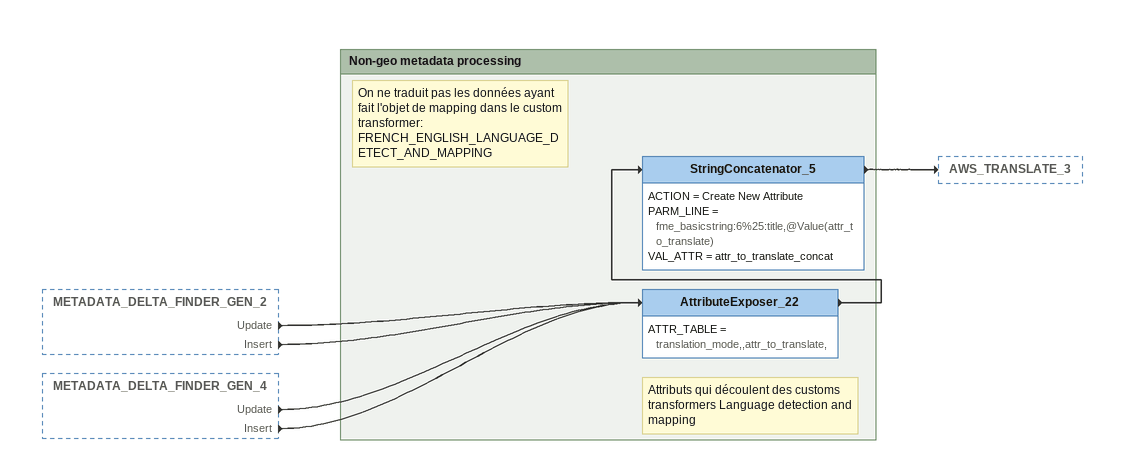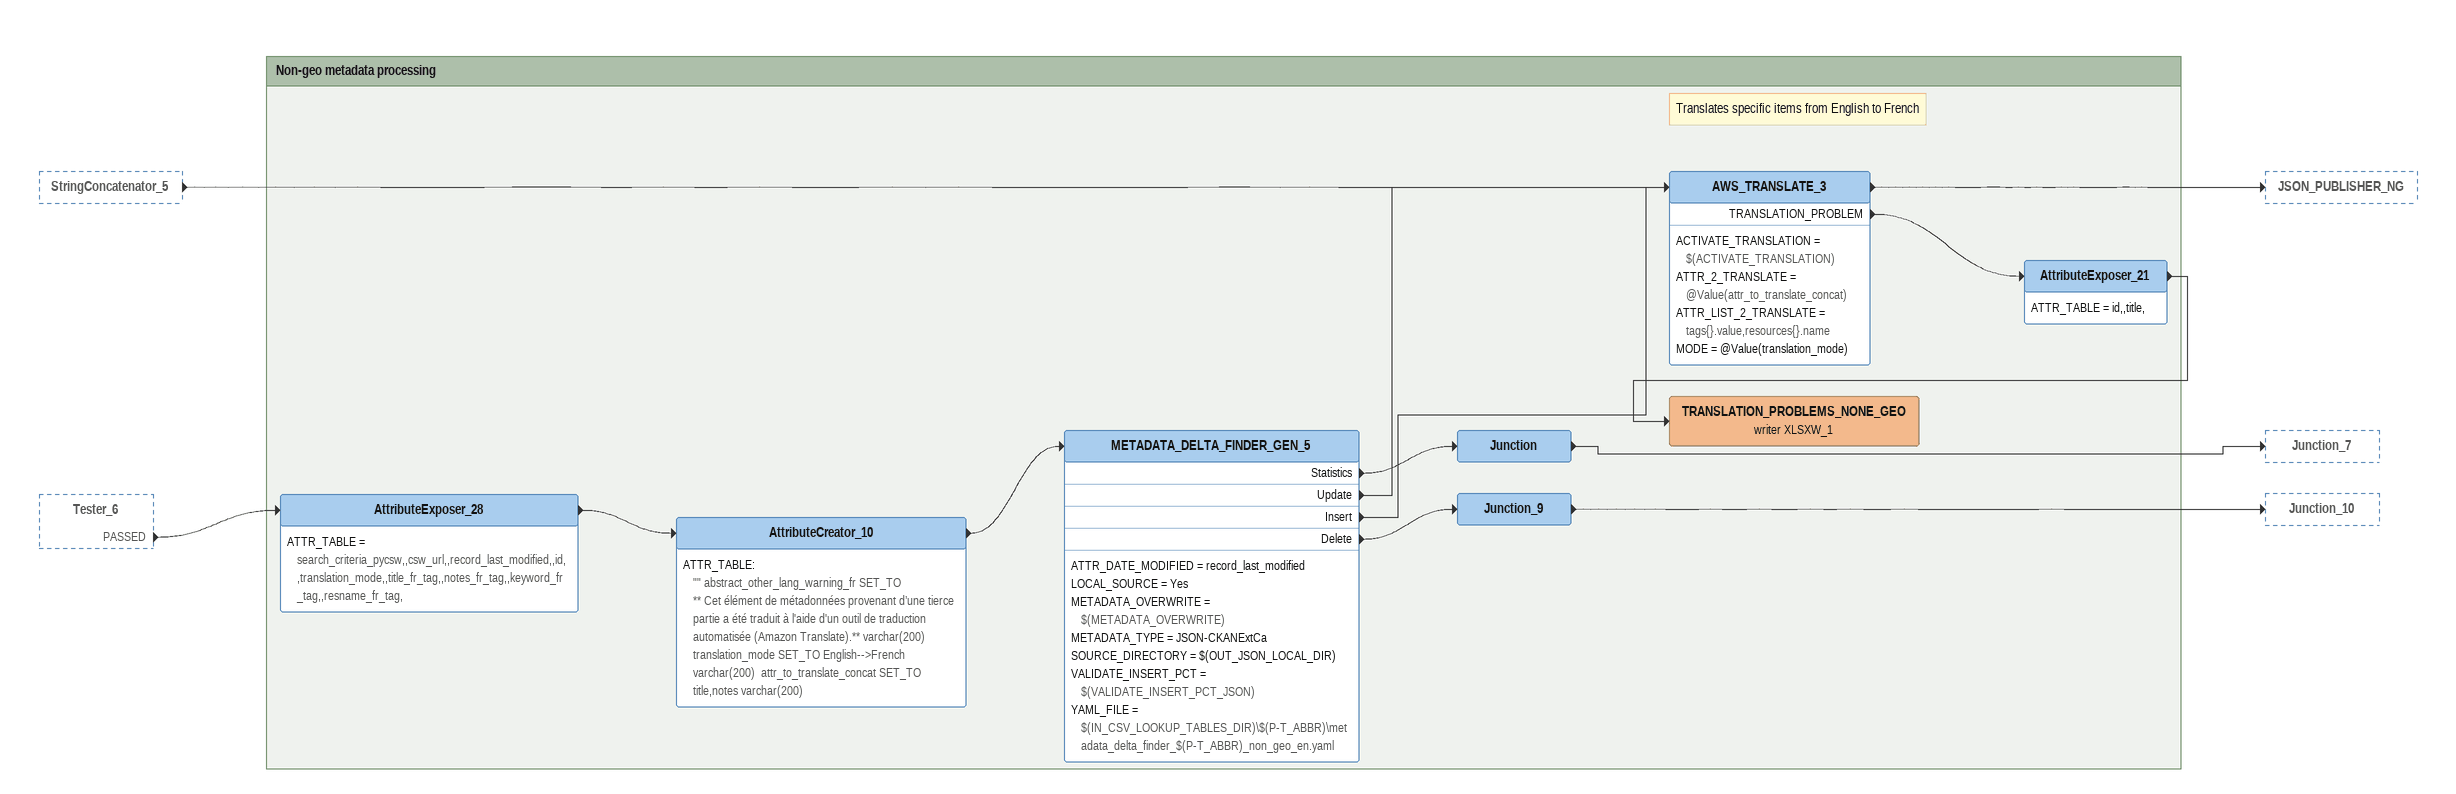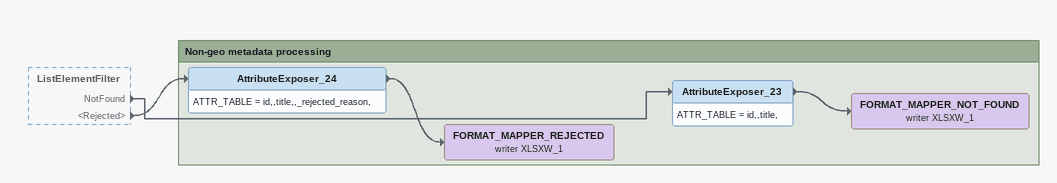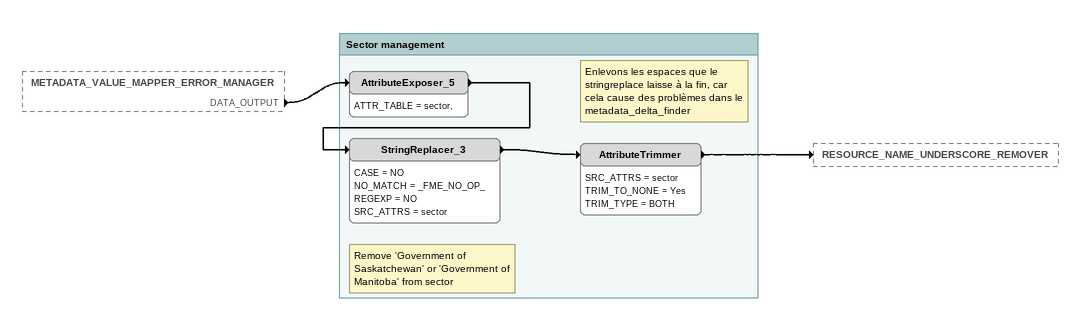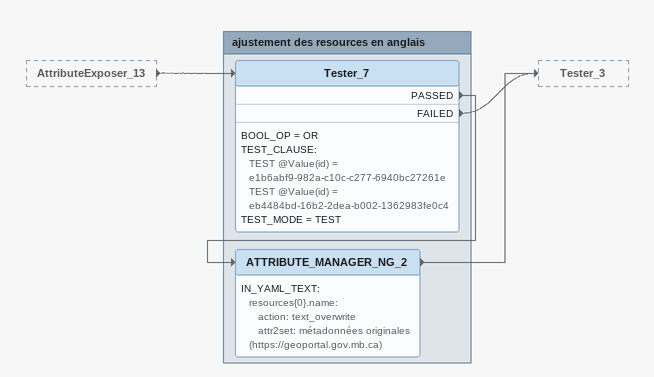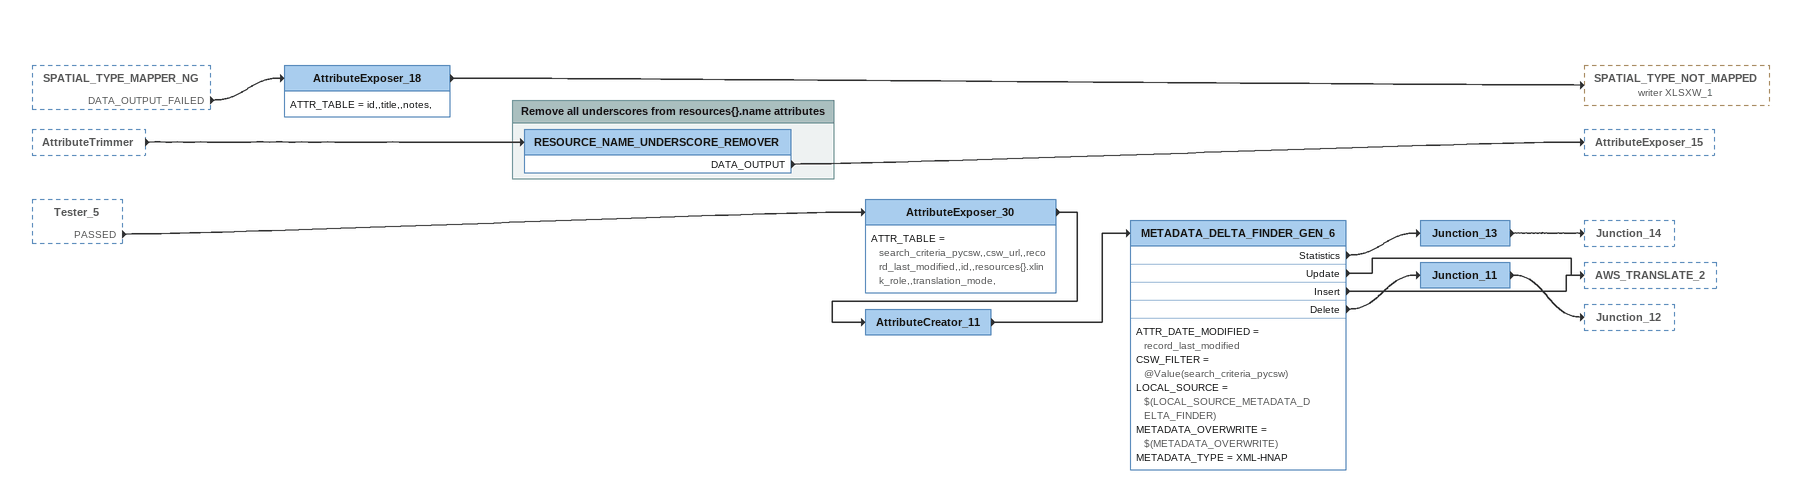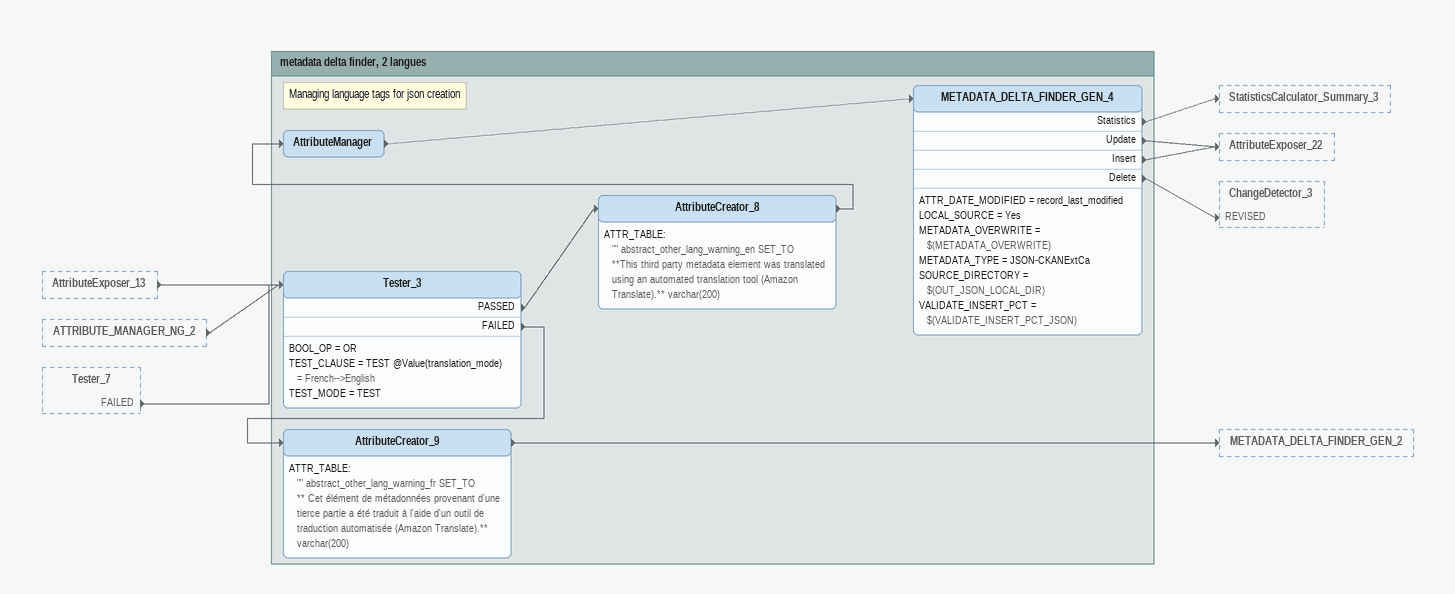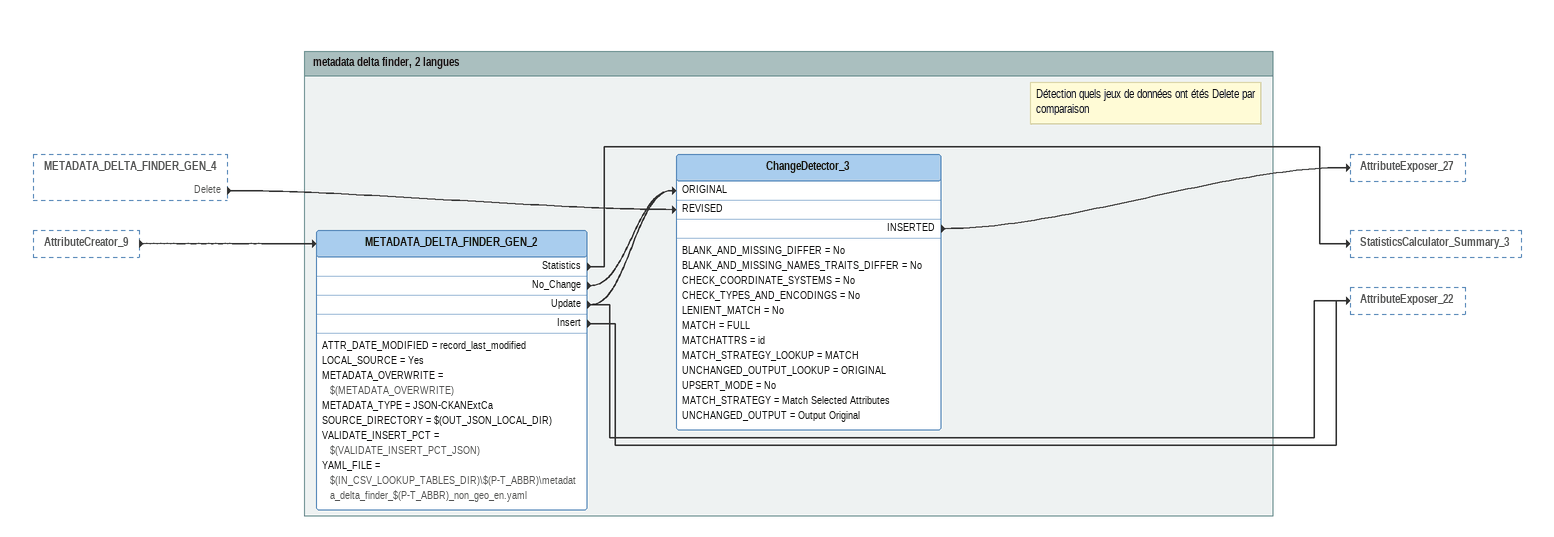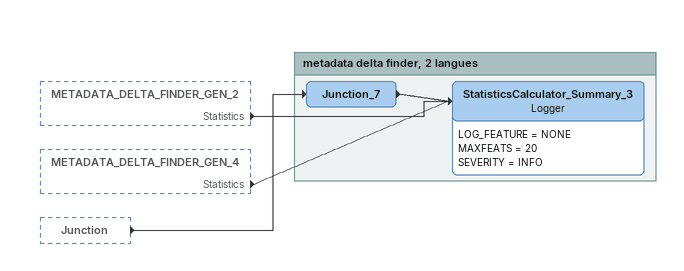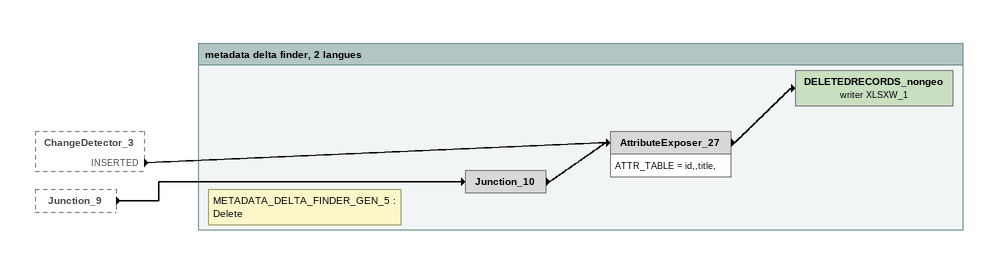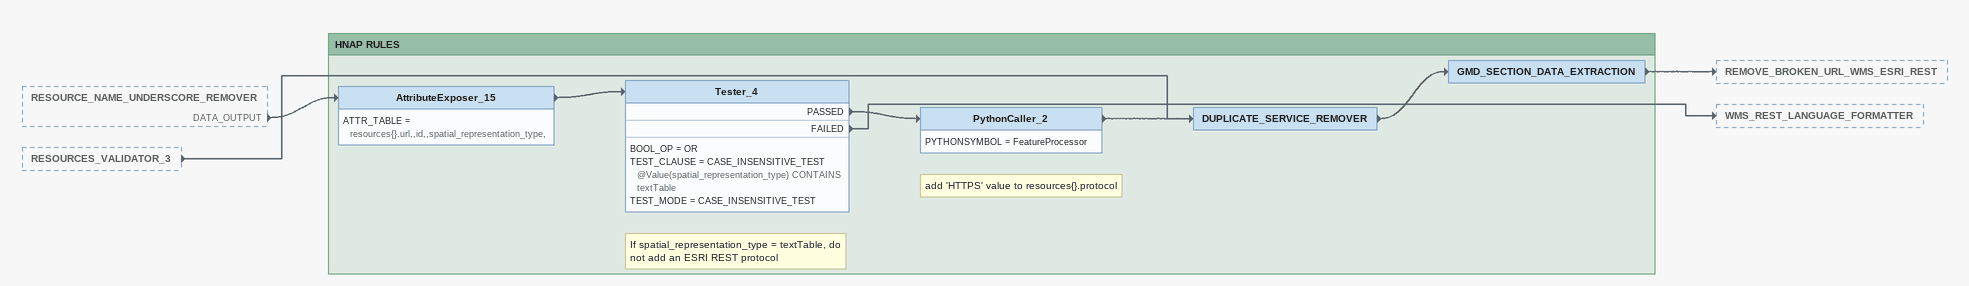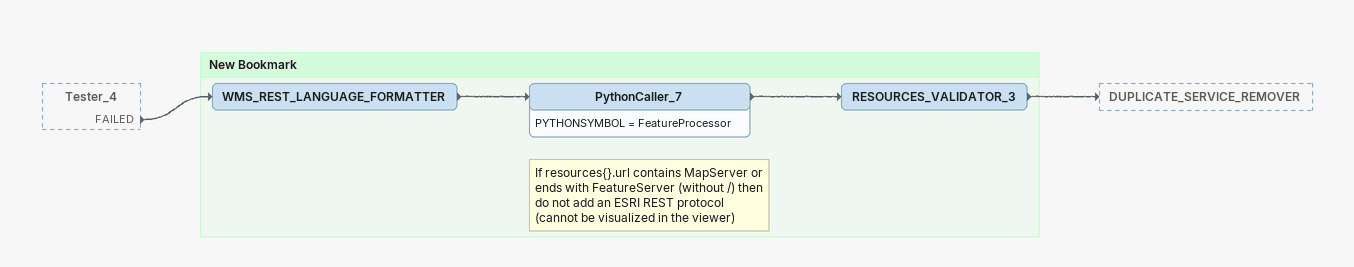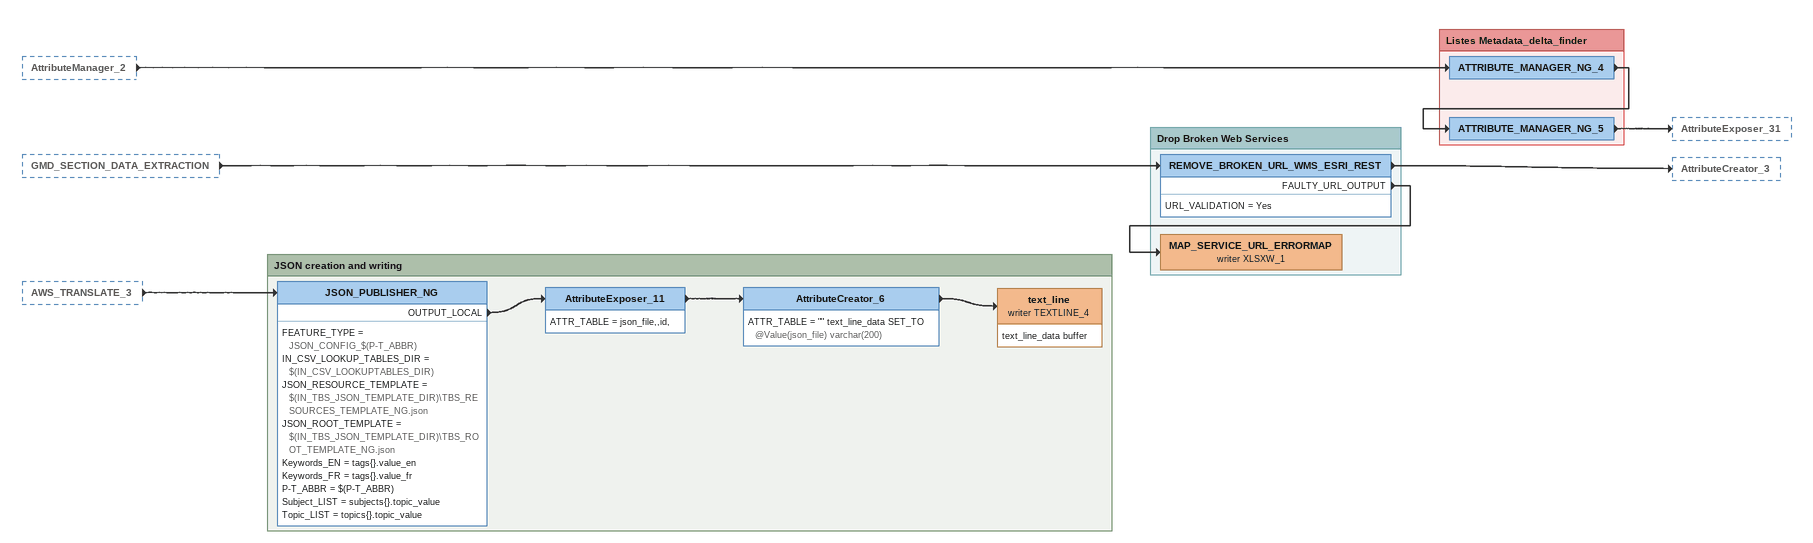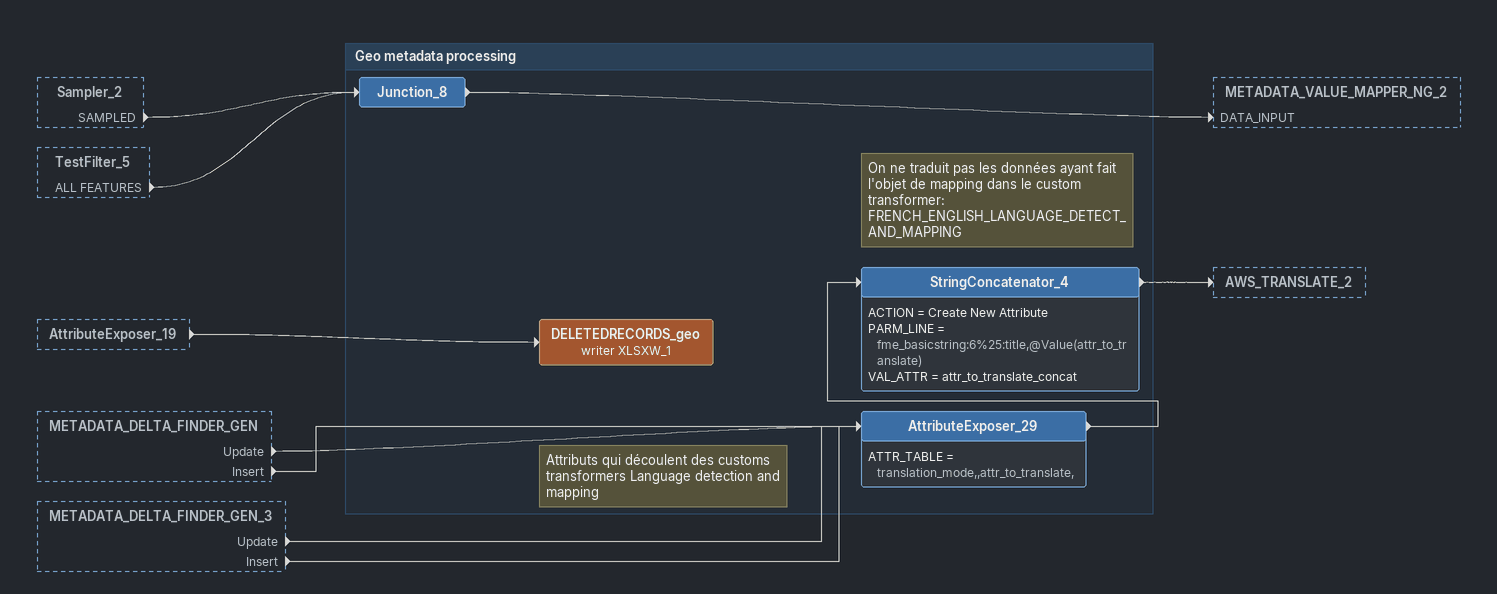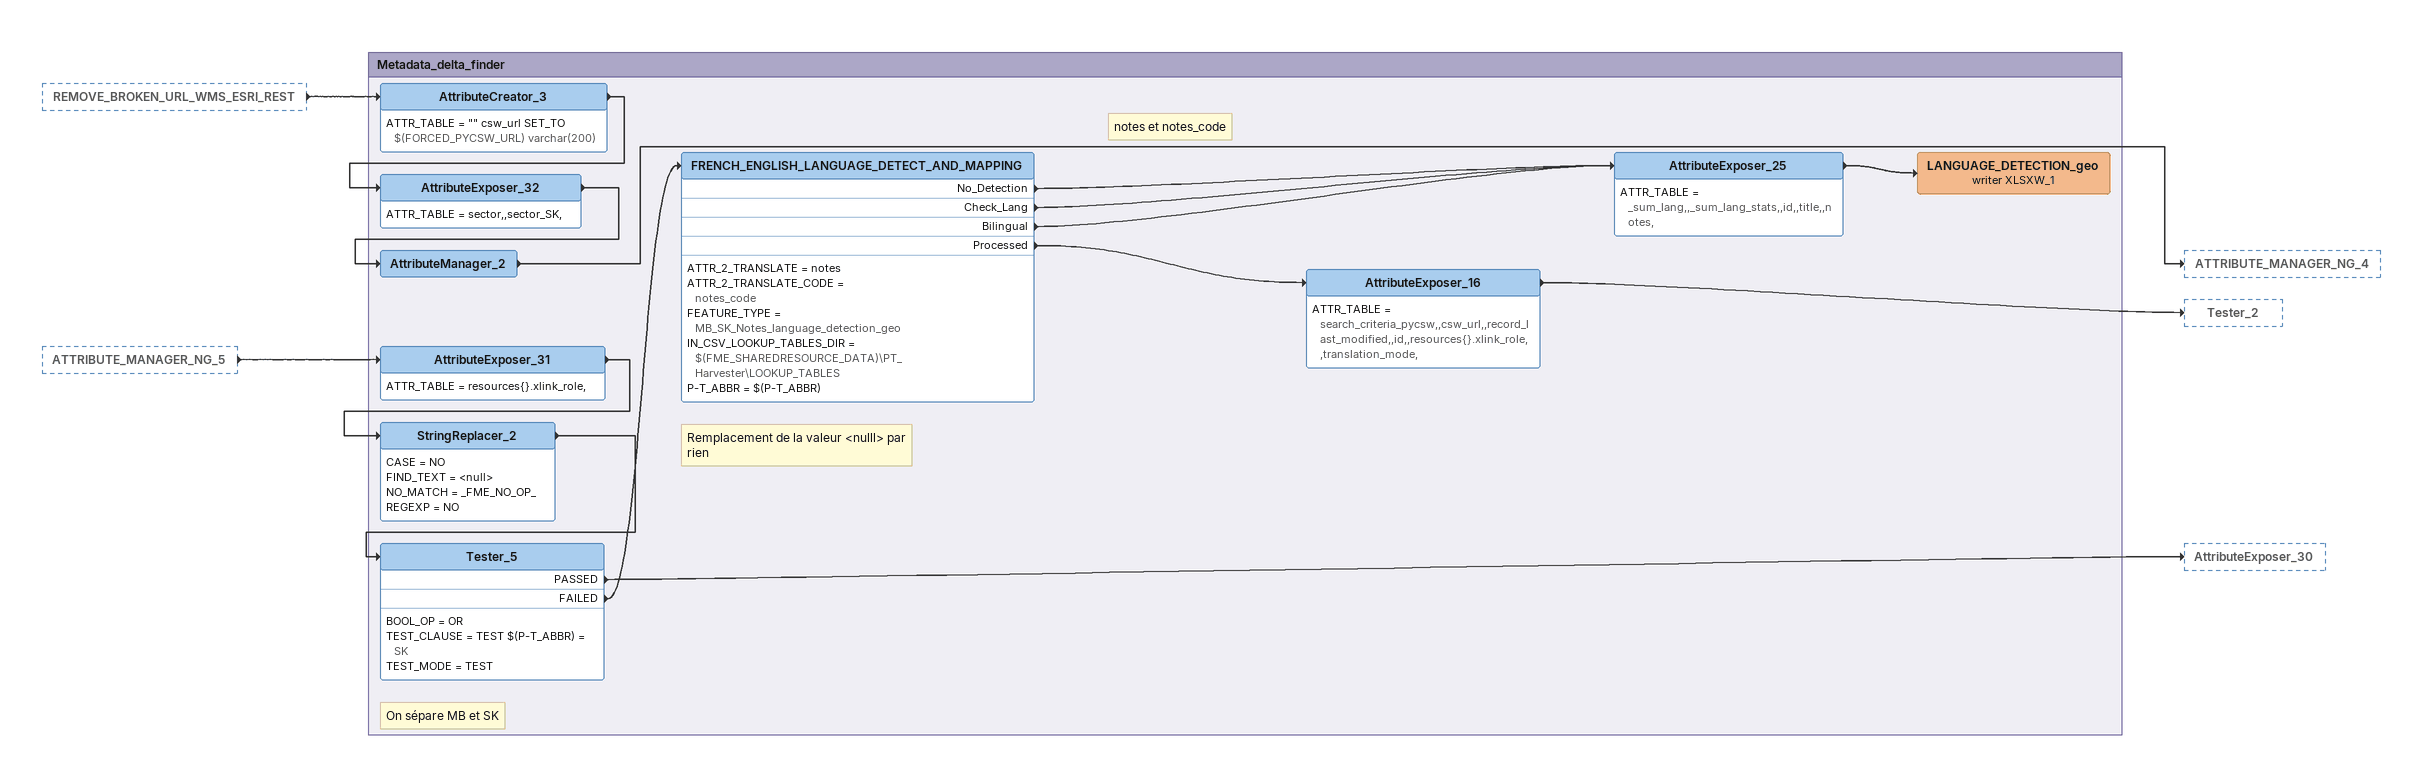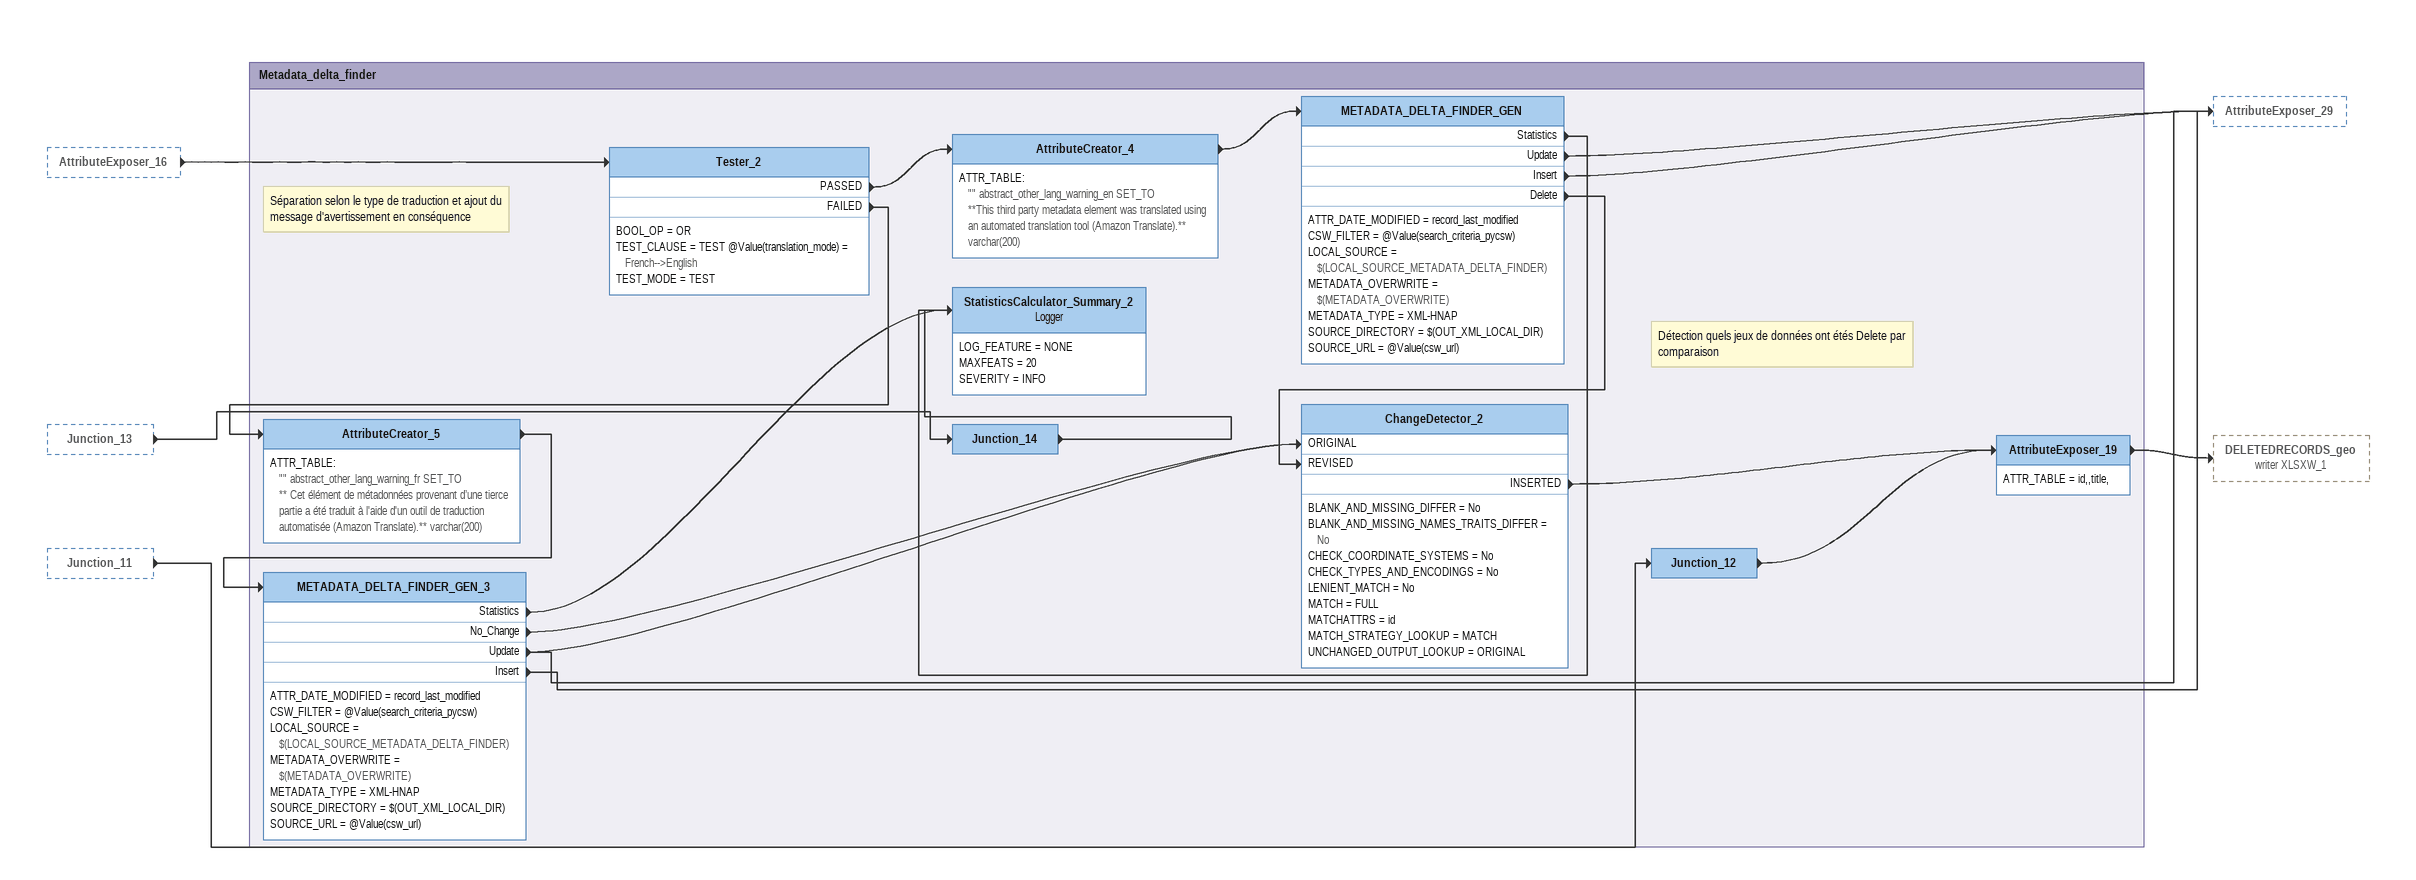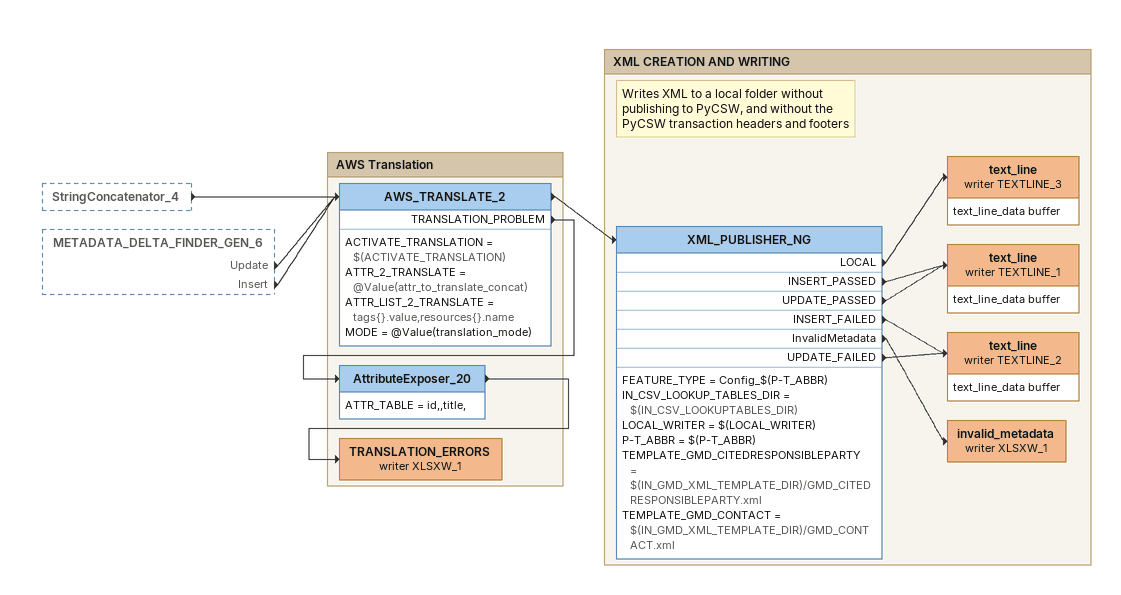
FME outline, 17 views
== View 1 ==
METADATA_DELTA_FINDER_GEN_2 [outside]
    Update -> AttributeExposer_22
    Insert -> AttributeExposer_22
METADATA_DELTA_FINDER_GEN_4 [outside]
    Update -> AttributeExposer_22
    Insert -> AttributeExposer_22

Bookmark: Non-geo metadata processing
Note: Attributs qui découlent des customs transformers Language detection and mapping
AttributeExposer_22
    ATTR_TABLE = translation_mode,,attr_to_translate,
    -> StringConcatenator_5
Note: On ne traduit pas les données ayant fait l'objet de mapping dans le custom transformer: FRENCH_ENGLISH_LANGUAGE_DETECT_AND_MAPPING
StringConcatenator_5
    ACTION = Create New Attribute
    PARM_LINE = fme_basicstring:6%25:title,@Value(attr_to_translate)
    VAL_ATTR = attr_to_translate_concat
    -> AWS_TRANSLATE_3

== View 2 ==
StringConcatenator_5 [outside]
    -> AWS_TRANSLATE_3
Tester_6 [outside]
    PASSED -> AttributeExposer_28

Bookmark: Non-geo metadata processing
AttributeExposer_28
    ATTR_TABLE = search_criteria_pycsw,,csw_url,,record_last_modified,,id,,translation_mode,,title_fr_tag,,notes_fr_tag,,keyword_fr_tag,,resname_fr_tag,
    -> AttributeCreator_10
AttributeCreator_10
    ATTR_TABLE:
      "" abstract_other_lang_warning_fr SET_TO
      ** Cet élément de métadonnées provenant d’une tierce partie a été traduit à l'aide d'un outil de traduction automatisée (Amazon Translate).** varchar(200)  translation_mode SET_TO English-->French varchar(200)  attr_to_translate_concat SET_TO title,notes varchar(200)
    -> METADATA_DELTA_FINDER_GEN_5
METADATA_DELTA_FINDER_GEN_5
    ATTR_DATE_MODIFIED = record_last_modified
    LOCAL_SOURCE = Yes
    METADATA_OVERWRITE = $(METADATA_OVERWRITE)
    METADATA_TYPE = JSON-CKANExtCa
    SOURCE_DIRECTORY = $(OUT_JSON_LOCAL_DIR)
    VALIDATE_INSERT_PCT = $(VALIDATE_INSERT_PCT_JSON)
    YAML_FILE = $(IN_CSV_LOOKUP_TABLES_DIR)\$(P-T_ABBR)\metadata_delta_finder_$(P-T_ABBR)_non_geo_en.yaml
    Statistics -> Junction
    Update -> AWS_TRANSLATE_3
    Insert -> AWS_TRANSLATE_3
    Delete -> Junction_9
Note: Translates specific items from English to French
AWS_TRANSLATE_3
    ACTIVATE_TRANSLATION = $(ACTIVATE_TRANSLATION)
    ATTR_2_TRANSLATE = @Value(attr_to_translate_concat)
    ATTR_LIST_2_TRANSLATE = tags{}.value,resources{}.name
    MODE = @Value(translation_mode)
    -> JSON_PUBLISHER_NG
    TRANSLATION_PROBLEM -> AttributeExposer_21
AttributeExposer_21
    ATTR_TABLE = id,,title,
    -> TRANSLATION_PROBLEMS_NONE_GEO (writer XLSXW_1)
TRANSLATION_PROBLEMS_NONE_GEO (writer XLSXW_1)
Junction
    -> Junction_7
Junction_9
    -> Junction_10

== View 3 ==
ListElementFilter [outside]
    NotFound -> AttributeExposer_23
    <Rejected> -> AttributeExposer_24

Bookmark: Non-geo metadata processing
AttributeExposer_24
    ATTR_TABLE = id,,title,,_rejected_reason,
    -> FORMAT_MAPPER_REJECTED (writer XLSXW_1)
FORMAT_MAPPER_REJECTED (writer XLSXW_1)
AttributeExposer_23
    ATTR_TABLE = id,,title,
    -> FORMAT_MAPPER_NOT_FOUND (writer XLSXW_1)
FORMAT_MAPPER_NOT_FOUND (writer XLSXW_1)

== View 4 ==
METADATA_VALUE_MAPPER_ERROR_MANAGER [outside]
    DATA_OUTPUT -> AttributeExposer_5

Bookmark: Sector management
AttributeExposer_5
    ATTR_TABLE = sector,
    -> StringReplacer_3
Note: Remove 'Government of Saskatchewan' or 'Government of Manitoba' from sector
StringReplacer_3
    CASE = NO
    NO_MATCH = _FME_NO_OP_
    REGEXP = NO
    SRC_ATTRS = sector
    -> AttributeTrimmer
Note: Enlevons les espaces que le stringreplace laisse à la fin, car cela cause des problèmes dans le metadata_delta_finder
AttributeTrimmer
    SRC_ATTRS = sector
    TRIM_TO_NONE = Yes
    TRIM_TYPE = BOTH
    -> RESOURCE_NAME_UNDERSCORE_REMOVER

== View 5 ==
AttributeExposer_13 [outside]
    -> Tester_7

Bookmark: ajustement des resources en anglais
Tester_7
    BOOL_OP = OR
    TEST_CLAUSE:
      TEST @Value(id) = e1b6abf9-982a-c10c-c277-6940bc27261e
      TEST @Value(id) = eb4484bd-16b2-2dea-b002-1362983fe0c4
    TEST_MODE = TEST
    PASSED -> ATTRIBUTE_MANAGER_NG_2
    FAILED -> Tester_3
ATTRIBUTE_MANAGER_NG_2
    IN_YAML_TEXT:
      resources{0}.name:
         action: text_overwrite
         attr2set: métadonnées originales (https://geoportal.gov.mb.ca)
    -> Tester_3

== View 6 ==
SPATIAL_TYPE_MAPPER_NG [outside]
    DATA_OUTPUT_FAILED -> AttributeExposer_18
AttributeTrimmer [outside]
    -> RESOURCE_NAME_UNDERSCORE_REMOVER
Tester_5 [outside]
    PASSED -> AttributeExposer_30
AttributeExposer_18
    ATTR_TABLE = id,,title,,notes,
    -> SPATIAL_TYPE_NOT_MAPPED (writer XLSXW_1)
AttributeExposer_30
    ATTR_TABLE = search_criteria_pycsw,,csw_url,,record_last_modified,,id,,resources{}.xlink_role,,translation_mode,
    -> AttributeCreator_11
AttributeCreator_11
    -> METADATA_DELTA_FINDER_GEN_6
METADATA_DELTA_FINDER_GEN_6
    ATTR_DATE_MODIFIED = record_last_modified
    CSW_FILTER = @Value(search_criteria_pycsw)
    LOCAL_SOURCE = $(LOCAL_SOURCE_METADATA_DELTA_FINDER)
    METADATA_OVERWRITE = $(METADATA_OVERWRITE)
    METADATA_TYPE = XML-HNAP
    Statistics -> Junction_13
    Update -> AWS_TRANSLATE_2
    Insert -> AWS_TRANSLATE_2
    Delete -> Junction_11
Junction_13
    -> Junction_14
Junction_11
    -> Junction_12

Bookmark: Remove all underscores from resources{}.name attributes
RESOURCE_NAME_UNDERSCORE_REMOVER
    DATA_OUTPUT -> AttributeExposer_15

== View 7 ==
AttributeExposer_13 [outside]
    -> Tester_3
ATTRIBUTE_MANAGER_NG_2 [outside]
    -> Tester_3
Tester_7 [outside]
    FAILED -> Tester_3

Bookmark: metadata delta finder, 2 langues
Tester_3
    BOOL_OP = OR
    TEST_CLAUSE = TEST @Value(translation_mode) = French-->English
    TEST_MODE = TEST
    PASSED -> AttributeCreator_8
    FAILED -> AttributeCreator_9
AttributeCreator_8
    ATTR_TABLE:
      "" abstract_other_lang_warning_en SET_TO
      **This third party metadata element was translated using an automated translation tool (Amazon Translate).** varchar(200)
    -> AttributeManager
Note: Managing language tags for json creation
AttributeManager
    -> METADATA_DELTA_FINDER_GEN_4
METADATA_DELTA_FINDER_GEN_4
    ATTR_DATE_MODIFIED = record_last_modified
    LOCAL_SOURCE = Yes
    METADATA_OVERWRITE = $(METADATA_OVERWRITE)
    METADATA_TYPE = JSON-CKANExtCa
    SOURCE_DIRECTORY = $(OUT_JSON_LOCAL_DIR)
    VALIDATE_INSERT_PCT = $(VALIDATE_INSERT_PCT_JSON)
    Statistics -> StatisticsCalculator_Summary_3
    Update -> AttributeExposer_22
    Insert -> AttributeExposer_22
    Delete -> ChangeDetector_3 [REVISED]
AttributeCreator_9
    ATTR_TABLE:
      "" abstract_other_lang_warning_fr SET_TO
      ** Cet élément de métadonnées provenant d’une tierce partie a été traduit à l'aide d'un outil de traduction automatisée (Amazon Translate).** varchar(200)
    -> METADATA_DELTA_FINDER_GEN_2

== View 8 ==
METADATA_DELTA_FINDER_GEN_4 [outside]
    Delete -> ChangeDetector_3 [REVISED]
AttributeCreator_9 [outside]
    -> METADATA_DELTA_FINDER_GEN_2

Bookmark: metadata delta finder, 2 langues
METADATA_DELTA_FINDER_GEN_2
    ATTR_DATE_MODIFIED = record_last_modified
    LOCAL_SOURCE = Yes
    METADATA_OVERWRITE = $(METADATA_OVERWRITE)
    METADATA_TYPE = JSON-CKANExtCa
    SOURCE_DIRECTORY = $(OUT_JSON_LOCAL_DIR)
    VALIDATE_INSERT_PCT = $(VALIDATE_INSERT_PCT_JSON)
    YAML_FILE = $(IN_CSV_LOOKUP_TABLES_DIR)\$(P-T_ABBR)\metadata_delta_finder_$(P-T_ABBR)_non_geo_en.yaml
    Statistics -> StatisticsCalculator_Summary_3
    No_Change -> ChangeDetector_3 [ORIGINAL]
    Update -> ChangeDetector_3 [ORIGINAL]
    Update -> AttributeExposer_22
    Insert -> AttributeExposer_22
Note: Détection quels jeux de données ont étés Delete par comparaison
ChangeDetector_3
    BLANK_AND_MISSING_DIFFER = No
    BLANK_AND_MISSING_NAMES_TRAITS_DIFFER = No
    CHECK_COORDINATE_SYSTEMS = No
    CHECK_TYPES_AND_ENCODINGS = No
    LENIENT_MATCH = No
    MATCH = FULL
    MATCHATTRS = id
    MATCH_STRATEGY_LOOKUP = MATCH
    UNCHANGED_OUTPUT_LOOKUP = ORIGINAL
    UPSERT_MODE = No
    MATCH_STRATEGY = Match Selected Attributes
    UNCHANGED_OUTPUT = Output Original
    INSERTED -> AttributeExposer_27

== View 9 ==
METADATA_DELTA_FINDER_GEN_2 [outside]
    Statistics -> StatisticsCalculator_Summary_3
METADATA_DELTA_FINDER_GEN_4 [outside]
    Statistics -> StatisticsCalculator_Summary_3
Junction [outside]
    -> Junction_7

Bookmark: metadata delta finder, 2 langues
Junction_7
    -> StatisticsCalculator_Summary_3
StatisticsCalculator_Summary_3: Logger
    LOG_FEATURE = NONE
    MAXFEATS = 20
    SEVERITY = INFO

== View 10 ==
ChangeDetector_3 [outside]
    INSERTED -> AttributeExposer_27
Junction_9 [outside]
    -> Junction_10

Bookmark: metadata delta finder, 2 langues
Note: METADATA_DELTA_FINDER_GEN_5 : Delete
Junction_10
    -> AttributeExposer_27
AttributeExposer_27
    ATTR_TABLE = id,,title,
    -> DELETEDRECORDS_nongeo (writer XLSXW_1)
DELETEDRECORDS_nongeo (writer XLSXW_1)

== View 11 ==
RESOURCE_NAME_UNDERSCORE_REMOVER [outside]
    DATA_OUTPUT -> AttributeExposer_15
RESOURCES_VALIDATOR_3 [outside]
    -> DUPLICATE_SERVICE_REMOVER

Bookmark: HNAP RULES
AttributeExposer_15
    ATTR_TABLE = resources{}.url,,id,,spatial_representation_type,
    -> Tester_4
Note: If spatial_representation_type = textTable, do not add an ESRI REST protocol
Tester_4
    BOOL_OP = OR
    TEST_CLAUSE = CASE_INSENSITIVE_TEST @Value(spatial_representation_type) CONTAINS textTable
    TEST_MODE = CASE_INSENSITIVE_TEST
    PASSED -> PythonCaller_2
    FAILED -> WMS_REST_LANGUAGE_FORMATTER
Note: add 'HTTPS' value to resources{}.protocol
PythonCaller_2
    PYTHONSYMBOL = FeatureProcessor
    -> DUPLICATE_SERVICE_REMOVER
DUPLICATE_SERVICE_REMOVER
    -> GMD_SECTION_DATA_EXTRACTION
GMD_SECTION_DATA_EXTRACTION
    -> REMOVE_BROKEN_URL_WMS_ESRI_REST

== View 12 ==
Tester_4 [outside]
    FAILED -> WMS_REST_LANGUAGE_FORMATTER

Bookmark: New Bookmark
WMS_REST_LANGUAGE_FORMATTER
    -> PythonCaller_7
Note: If resources{}.url contains MapServer or ends with FeatureServer (without /) then do not add an ESRI REST protocol (cannot be visualized in the viewer)
PythonCaller_7
    PYTHONSYMBOL = FeatureProcessor
    -> RESOURCES_VALIDATOR_3
RESOURCES_VALIDATOR_3
    -> DUPLICATE_SERVICE_REMOVER

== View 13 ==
AttributeManager_2 [outside]
    -> ATTRIBUTE_MANAGER_NG_4
GMD_SECTION_DATA_EXTRACTION [outside]
    -> REMOVE_BROKEN_URL_WMS_ESRI_REST
AWS_TRANSLATE_3 [outside]
    -> JSON_PUBLISHER_NG

Bookmark: Drop Broken Web Services
REMOVE_BROKEN_URL_WMS_ESRI_REST
    URL_VALIDATION = Yes
    -> AttributeCreator_3
    FAULTY_URL_OUTPUT -> MAP_SERVICE_URL_ERRORMAP (writer XLSXW_1)
MAP_SERVICE_URL_ERRORMAP (writer XLSXW_1)

Bookmark: Listes Metadata_delta_finder
ATTRIBUTE_MANAGER_NG_4
    -> ATTRIBUTE_MANAGER_NG_5
ATTRIBUTE_MANAGER_NG_5
    -> AttributeExposer_31

Bookmark: JSON creation and writing
JSON_PUBLISHER_NG
    FEATURE_TYPE = JSON_CONFIG_$(P-T_ABBR)
    IN_CSV_LOOKUP_TABLES_DIR = $(IN_CSV_LOOKUPTABLES_DIR)
    JSON_RESOURCE_TEMPLATE = $(IN_TBS_JSON_TEMPLATE_DIR)\TBS_RESOURCES_TEMPLATE_NG.json
    JSON_ROOT_TEMPLATE = $(IN_TBS_JSON_TEMPLATE_DIR)\TBS_ROOT_TEMPLATE_NG.json
    Keywords_EN = tags{}.value_en
    Keywords_FR = tags{}.value_fr
    P-T_ABBR = $(P-T_ABBR)
    Subject_LIST = subjects{}.topic_value
    Topic_LIST = topics{}.topic_value
    OUTPUT_LOCAL -> AttributeExposer_11
AttributeExposer_11
    ATTR_TABLE = json_file,,id,
    -> AttributeCreator_6
AttributeCreator_6
    ATTR_TABLE = "" text_line_data SET_TO @Value(json_file) varchar(200)
    -> text_line (writer TEXTLINE_4)
text_line (writer TEXTLINE_4)
    attributes: text_line_data buffer

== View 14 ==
Sampler_2 [outside]
    SAMPLED -> Junction_8
TestFilter_5 [outside]
    ALL FEATURES -> Junction_8
AttributeExposer_19 [outside]
    -> DELETEDRECORDS_geo (writer XLSXW_1)
METADATA_DELTA_FINDER_GEN [outside]
    Update -> AttributeExposer_29
    Insert -> AttributeExposer_29
METADATA_DELTA_FINDER_GEN_3 [outside]
    Update -> AttributeExposer_29
    Insert -> AttributeExposer_29

Bookmark: Geo metadata processing
Junction_8
    -> METADATA_VALUE_MAPPER_NG_2 [DATA_INPUT]
Note: Attributs qui découlent des customs transformers Language detection and mapping
AttributeExposer_29
    ATTR_TABLE = translation_mode,,attr_to_translate,
    -> StringConcatenator_4
Note: On ne traduit pas les données ayant fait l'objet de mapping dans le custom transformer: FRENCH_ENGLISH_LANGUAGE_DETECT_AND_MAPPING
StringConcatenator_4
    ACTION = Create New Attribute
    PARM_LINE = fme_basicstring:6%25:title,@Value(attr_to_translate)
    VAL_ATTR = attr_to_translate_concat
    -> AWS_TRANSLATE_2
DELETEDRECORDS_geo (writer XLSXW_1)

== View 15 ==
REMOVE_BROKEN_URL_WMS_ESRI_REST [outside]
    -> AttributeCreator_3
ATTRIBUTE_MANAGER_NG_5 [outside]
    -> AttributeExposer_31

Bookmark: Metadata_delta_finder
AttributeCreator_3
    ATTR_TABLE = "" csw_url SET_TO $(FORCED_PYCSW_URL) varchar(200)
    -> AttributeExposer_32
AttributeExposer_32
    ATTR_TABLE = sector,,sector_SK,
    -> AttributeManager_2
AttributeManager_2
    -> ATTRIBUTE_MANAGER_NG_4
AttributeExposer_31
    ATTR_TABLE = resources{}.xlink_role,
    -> StringReplacer_2
Note: Remplacement de la valeur <nulll> par rien
StringReplacer_2
    CASE = NO
    FIND_TEXT = <null>
    NO_MATCH = _FME_NO_OP_
    REGEXP = NO
    -> Tester_5
Note: On sépare MB et SK
Tester_5
    BOOL_OP = OR
    TEST_CLAUSE = TEST $(P-T_ABBR) = SK
    TEST_MODE = TEST
    PASSED -> AttributeExposer_30
    FAILED -> FRENCH_ENGLISH_LANGUAGE_DETECT_AND_MAPPING
Note: notes et notes_code
FRENCH_ENGLISH_LANGUAGE_DETECT_AND_MAPPING
    ATTR_2_TRANSLATE = notes
    ATTR_2_TRANSLATE_CODE = notes_code
    FEATURE_TYPE = MB_SK_Notes_language_detection_geo
    IN_CSV_LOOKUP_TABLES_DIR = $(FME_SHAREDRESOURCE_DATA)\PT_Harvester\LOOKUP_TABLES
    P-T_ABBR = $(P-T_ABBR)
    No_Detection -> AttributeExposer_25
    Check_Lang -> AttributeExposer_25
    Bilingual -> AttributeExposer_25
    Processed -> AttributeExposer_16
AttributeExposer_25
    ATTR_TABLE = _sum_lang,,_sum_lang_stats,,id,,title,,notes,
    -> LANGUAGE_DETECTION_geo (writer XLSXW_1)
LANGUAGE_DETECTION_geo (writer XLSXW_1)
AttributeExposer_16
    ATTR_TABLE = search_criteria_pycsw,,csw_url,,record_last_modified,,id,,resources{}.xlink_role,,translation_mode,
    -> Tester_2

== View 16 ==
AttributeExposer_16 [outside]
    -> Tester_2
Junction_13 [outside]
    -> Junction_14
Junction_11 [outside]
    -> Junction_12

Bookmark: Metadata_delta_finder
Note: Séparation selon le type de traduction et ajout du message d'avertissement en conséquence
Tester_2
    BOOL_OP = OR
    TEST_CLAUSE = TEST @Value(translation_mode) = French-->English
    TEST_MODE = TEST
    PASSED -> AttributeCreator_4
    FAILED -> AttributeCreator_5
AttributeCreator_4
    ATTR_TABLE:
      "" abstract_other_lang_warning_en SET_TO
      **This third party metadata element was translated using an automated translation tool (Amazon Translate).** varchar(200)
    -> METADATA_DELTA_FINDER_GEN
METADATA_DELTA_FINDER_GEN
    ATTR_DATE_MODIFIED = record_last_modified
    CSW_FILTER = @Value(search_criteria_pycsw)
    LOCAL_SOURCE = $(LOCAL_SOURCE_METADATA_DELTA_FINDER)
    METADATA_OVERWRITE = $(METADATA_OVERWRITE)
    METADATA_TYPE = XML-HNAP
    SOURCE_DIRECTORY = $(OUT_XML_LOCAL_DIR)
    SOURCE_URL = @Value(csw_url)
    Statistics -> StatisticsCalculator_Summary_2
    Update -> AttributeExposer_29
    Insert -> AttributeExposer_29
    Delete -> ChangeDetector_2 [REVISED]
AttributeCreator_5
    ATTR_TABLE:
      "" abstract_other_lang_warning_fr SET_TO
      ** Cet élément de métadonnées provenant d’une tierce partie a été traduit à l'aide d'un outil de traduction automatisée (Amazon Translate).** varchar(200)
    -> METADATA_DELTA_FINDER_GEN_3
METADATA_DELTA_FINDER_GEN_3
    ATTR_DATE_MODIFIED = record_last_modified
    CSW_FILTER = @Value(search_criteria_pycsw)
    LOCAL_SOURCE = $(LOCAL_SOURCE_METADATA_DELTA_FINDER)
    METADATA_OVERWRITE = $(METADATA_OVERWRITE)
    METADATA_TYPE = XML-HNAP
    SOURCE_DIRECTORY = $(OUT_XML_LOCAL_DIR)
    SOURCE_URL = @Value(csw_url)
    Statistics -> StatisticsCalculator_Summary_2
    No_Change -> ChangeDetector_2 [ORIGINAL]
    Update -> AttributeExposer_29
    Update -> ChangeDetector_2 [ORIGINAL]
    Insert -> AttributeExposer_29
Note: Détection quels jeux de données ont étés Delete par comparaison
ChangeDetector_2
    BLANK_AND_MISSING_DIFFER = No
    BLANK_AND_MISSING_NAMES_TRAITS_DIFFER = No
    CHECK_COORDINATE_SYSTEMS = No
    CHECK_TYPES_AND_ENCODINGS = No
    LENIENT_MATCH = No
    MATCH = FULL
    MATCHATTRS = id
    MATCH_STRATEGY_LOOKUP = MATCH
    UNCHANGED_OUTPUT_LOOKUP = ORIGINAL
    INSERTED -> AttributeExposer_19
Junction_14
    -> StatisticsCalculator_Summary_2
StatisticsCalculator_Summary_2: Logger
    LOG_FEATURE = NONE
    MAXFEATS = 20
    SEVERITY = INFO
Junction_12
    -> AttributeExposer_19
AttributeExposer_19
    ATTR_TABLE = id,,title,
    -> DELETEDRECORDS_geo (writer XLSXW_1)

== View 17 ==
StringConcatenator_4 [outside]
    -> AWS_TRANSLATE_2
METADATA_DELTA_FINDER_GEN_6 [outside]
    Update -> AWS_TRANSLATE_2
    Insert -> AWS_TRANSLATE_2

Bookmark: AWS Translation
AWS_TRANSLATE_2
    ACTIVATE_TRANSLATION = $(ACTIVATE_TRANSLATION)
    ATTR_2_TRANSLATE = @Value(attr_to_translate_concat)
    ATTR_LIST_2_TRANSLATE = tags{}.value,resources{}.name
    MODE = @Value(translation_mode)
    -> XML_PUBLISHER_NG
    TRANSLATION_PROBLEM -> AttributeExposer_20
AttributeExposer_20
    ATTR_TABLE = id,,title,
    -> TRANSLATION_ERRORS (writer XLSXW_1)
TRANSLATION_ERRORS (writer XLSXW_1)

Bookmark: XML CREATION AND WRITING
XML_PUBLISHER_NG
    FEATURE_TYPE = Config_$(P-T_ABBR)
    IN_CSV_LOOKUP_TABLES_DIR = $(IN_CSV_LOOKUPTABLES_DIR)
    LOCAL_WRITER = $(LOCAL_WRITER)
    P-T_ABBR = $(P-T_ABBR)
    TEMPLATE_GMD_CITEDRESPONSIBLEPARTY = $(IN_GMD_XML_TEMPLATE_DIR)/GMD_CITEDRESPONSIBLEPARTY.xml
    TEMPLATE_GMD_CONTACT = $(IN_GMD_XML_TEMPLATE_DIR)/GMD_CONTACT.xml
    LOCAL -> text_line (writer TEXTLINE_3)
    INSERT_PASSED -> text_line (writer TEXTLINE_1)
    UPDATE_PASSED -> text_line (writer TEXTLINE_1)
    INSERT_FAILED -> text_line (writer TEXTLINE_2)
    InvalidMetadata -> invalid_metadata (writer XLSXW_1)
    UPDATE_FAILED -> text_line (writer TEXTLINE_2)
Note: Writes XML to a local folder without publishing to PyCSW, and without the PyCSW transaction headers and footers
text_line (writer TEXTLINE_3)
    attributes: text_line_data buffer
text_line (writer TEXTLINE_1)
    attributes: text_line_data buffer
text_line (writer TEXTLINE_2)
    attributes: text_line_data buffer
invalid_metadata (writer XLSXW_1)
